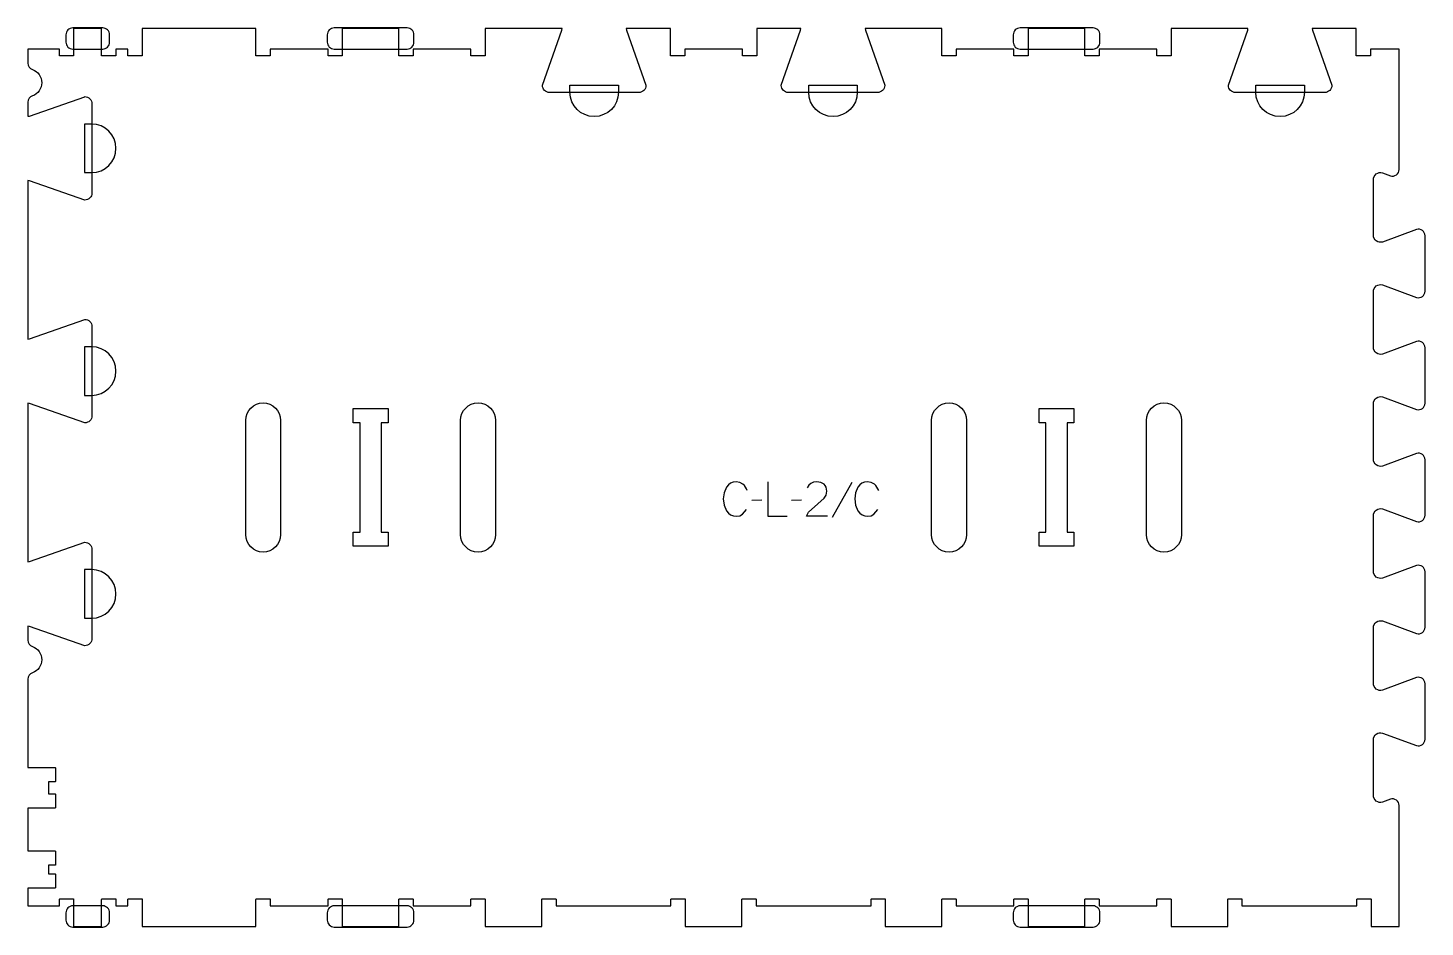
# Model space of a CAD drawing. Header units: millimetres. Extents: x -606 to 616, y -389 to 397.
import ezdxf

# ---------------------------------------------------------------- set-up
doc = ezdxf.new("R2010")
doc.units = ezdxf.units.MM
for name, color, linetype, true_color in [('1_ANYTOOL_1MMDEEP_LABELS_S', 2, 'Continuous', 0xffff00), ('3_ANYTOOL_CUTTHROUGH_INSID', 4, 'Continuous', 0x00ffff), ('4_ANYTOOL_CUTTHROUGH_OUTSI', 5, 'Continuous', 0x0000ff), ('5_ANYTOOL_HALF_MILL_9MM_IN', 3, 'Continuous', 0x00ff00)]:
    doc.layers.add(name, color=color, linetype=linetype, true_color=true_color)

msp = doc.modelspace()

# ---------------------------------------------------------------- linework, layer by layer
at = {"layer": '1_ANYTOOL_1MMDEEP_LABELS_S'}
for p, q in [((114.5, -0.5), (97.3, -31.2)), ((35.8, -16.1), (27, -16.2)), ((70.7, -16.1), (61.9, -16.2))]:
    msp.add_line(p, q, dxfattribs=at)
for points in [[(23.2, -7.5, 0.131103), (19.4, -2.1), (16.7, -0.5), (13.3, 0), (10.7, -0.3), (8.5, -1.2), (6.6, -2.7), (5, -4.7), (2.9, -9.6), (2.2, -15), (2.9, -20.4), (5, -25.3), (6.6, -27.4), (8.6, -28.8), (11, -29.7), (13.7, -30), (16.5, -29.6), (18.9, -28.4), (22.5, -24.2)], [(138.1, -7.5, 0.131103), (134.4, -2.1), (131.6, -0.5), (128.3, 0), (125.7, -0.3), (123.4, -1.2), (121.5, -2.7), (119.9, -4.7), (117.8, -9.6), (117.1, -15), (117.8, -20.4), (120, -25.3), (121.6, -27.4), (123.6, -28.8), (125.9, -29.7), (128.6, -30), (131.5, -29.6), (133.8, -28.4), (137.4, -24.2)]]:
    msp.add_lwpolyline(points, format="xyb", dxfattribs=at)
for points in [[(41, 0), (41, -30), (58.1, -30)], [(93.3, -30), (75, -29.9), (76.6, -26.5), (85, -19.1), (90.5, -14.4), (92.2, -11.6), (92.8, -8.2), (92.2, -4.7), (91.4, -3.3), (90.3, -2.1), (87.4, -0.5), (83.9, 0), (81.2, -0.3), (78.8, -1.3), (76.9, -2.9), (75.4, -5.1)]]:
    msp.add_lwpolyline(points, dxfattribs=at)
at = {"layer": '3_ANYTOOL_CUTTHROUGH_INSID'}
for points in [[(-415.6, 53.8, -1), (-385.1, 53.8), (-385.1, -46.2, -1), (-415.6, -46.2)], [(-227.6, 53.8, -1), (-197.1, 53.8), (-197.1, -46.2, -1), (-227.6, -46.2)], [(184.4, 53.8, -1), (214.9, 53.8), (214.9, -46.2, -1), (184.4, -46.2)], [(372.4, 53.8, -1), (402.9, 53.8), (402.9, -46.2, -1), (372.4, -46.2)]]:
    msp.add_lwpolyline(points, format="xyb", close=True, dxfattribs=at)
for points in [[(-291.1, 64.1), (-291.1, 51.6), (-297.1, 51.6), (-297.1, -43.9), (-291.1, -43.9), (-291.1, -56.4), (-321.6, -56.4), (-321.6, -43.9), (-315.6, -43.9), (-315.6, 51.6), (-321.6, 51.6), (-321.6, 64.1)], [(308.9, 64.1), (308.9, 51.6), (302.9, 51.6), (302.9, -43.9), (308.9, -43.9), (308.9, -56.4), (278.4, -56.4), (278.4, -43.9), (284.4, -43.9), (284.4, 51.6), (278.4, 51.6), (278.4, 64.1)]]:
    msp.add_lwpolyline(points, close=True, dxfattribs=at)
at = {"layer": '4_ANYTOOL_CUTTHROUGH_OUTSI'}
msp.add_lwpolyline([(593.4, -283.1, 0.522099), (585.7, -277.7), (578.9, -280.2, -0.015608), (578.9, -280.2, -0.502397), (570.8, -274.2), (570.8, -225.7, -0.502397), (578.9, -219.7, -0.015604), (578.9, -219.7), (608.6, -230.7, 0.501976), (616, -225.2), (616, -176.7, 0.501971), (608.6, -171.2), (578.9, -182.2, -0.015608), (578.9, -182.2, -0.502397), (570.8, -176.2), (570.8, -127.7, -0.502397), (578.9, -121.7, -0.015604), (578.9, -121.7), (608.6, -132.7, 0.501976), (616, -127.2), (616, -78.7, 0.501971), (608.6, -73.2), (578.9, -84.2, -0.015608), (578.9, -84.2, -0.502397), (570.8, -78.2), (570.8, -29.7, -0.502397), (578.9, -23.7, -0.015604), (578.9, -23.7), (608.6, -34.7, 0.501976), (616, -29.2), (616, 19.3, 0.501971), (608.6, 24.8), (578.9, 13.8, -0.015608), (578.9, 13.8, -0.502397), (570.8, 19.8), (570.8, 68.3, -0.502397), (578.9, 74.3, -0.015604), (578.9, 74.3), (608.6, 63.3, 0.501976), (616, 68.8), (616, 117.3, 0.501971), (608.6, 122.8), (578.9, 111.8, -0.015608), (578.9, 111.8, -0.502397), (570.8, 117.8), (570.8, 166.3, -0.502397), (578.9, 172.3, -0.015604), (578.9, 172.3), (608.6, 161.3, 0.501976), (616, 166.8), (616, 215.3, 0.501971), (608.6, 220.8), (578.9, 209.8, -0.015608), (578.9, 209.8, -0.502397), (570.8, 215.8), (570.8, 264.3, -0.502397), (578.9, 270.3, -0.015598), (578.9, 270.3), (585.7, 267.8, 0.522086), (593.4, 273.2), (593.4, 378.6), (568.4, 378.6), (568.4, 372.8, -0.414214), (568.2, 372.6), (556.2, 372.6, -0.414214), (555.9, 372.8), (555.9, 396.6), (517.3, 396.6), (517.6, 395.2), (534.5, 346.9), (534.5, 346.8, -0.414214), (528.2, 340.6), (450.2, 340.6, -0.414214), (444, 346.8), (444, 346.9), (460.9, 395.2), (461.1, 396.6), (393.9, 396.6), (393.9, 372.8, -0.414214), (393.7, 372.6), (381.7, 372.6, -0.414214), (381.4, 372.8), (381.4, 378.6), (330.9, 378.6), (330.9, 372.8, -0.414214), (330.7, 372.6), (318.7, 372.6, -0.414214), (318.4, 372.8), (318.4, 396.6), (268.9, 396.6), (268.9, 372.8, -0.414214), (268.7, 372.6), (256.7, 372.6, -0.414214), (256.4, 372.8), (256.4, 378.6), (205.9, 378.6), (205.9, 372.8, -0.414214), (205.7, 372.6), (193.7, 372.6, -0.414214), (193.4, 372.8), (193.4, 396.6), (126.2, 396.6), (126.5, 395.2), (143.4, 346.9), (143.4, 346.8, -0.414214), (137.1, 340.6), (59.1, 340.6, -0.414214), (52.9, 346.8), (52.9, 346.9), (69.8, 395.2), (70, 396.6), (31.4, 396.6), (31.4, 372.8, -0.414214), (31.2, 372.6), (19.2, 372.6, -0.414214), (18.9, 372.8), (18.9, 378.6), (-31.6, 378.6), (-31.6, 372.8, -0.414214), (-31.8, 372.6), (-43.8, 372.6, -0.414214), (-44.1, 372.8), (-44.1, 396.6), (-82.7, 396.6), (-82.4, 395.2), (-65.5, 346.9), (-65.5, 346.8, -0.414214), (-71.8, 340.6), (-149.8, 340.6, -0.414214), (-156, 346.8), (-156, 346.9), (-139.1, 395.2), (-138.9, 396.6), (-206.1, 396.6), (-206.1, 372.8, -0.414214), (-206.3, 372.6), (-218.3, 372.6, -0.414214), (-218.6, 372.8), (-218.6, 378.6), (-269.1, 378.6), (-269.1, 372.8, -0.414214), (-269.3, 372.6), (-281.3, 372.6, -0.414214), (-281.6, 372.8), (-281.6, 396.6), (-331.1, 396.6), (-331.1, 372.8, -0.414214), (-331.3, 372.6), (-343.3, 372.6, -0.414214), (-343.6, 372.8), (-343.6, 378.6), (-394.1, 378.6), (-394.1, 372.8, -0.414214), (-394.3, 372.6), (-406.3, 372.6, -0.414214), (-406.6, 372.8), (-406.6, 396.6), (-506.1, 396.6), (-506.1, 372.8, -0.414214), (-506.3, 372.6), (-518.3, 372.6, -0.414214), (-518.6, 372.8), (-518.6, 378.6), (-529.1, 378.6), (-529.1, 372.8, -0.414214), (-529.3, 372.6), (-541.3, 372.6, -0.414214), (-541.6, 372.8), (-541.6, 396.6), (-566.1, 396.6), (-566.1, 372.8, -0.414214), (-566.3, 372.6), (-578.3, 372.6, -0.414214), (-578.6, 372.8), (-578.6, 378.6), (-606.1, 378.6), (-606.1, 366.2, 0.315906), (-602.2, 360.7, -0.707107), (-602.2, 337.6, 0.317837), (-606.1, 332.2), (-606.1, 319.8), (-604.7, 320), (-556.4, 336.9), (-556.3, 337, -0.414214), (-550.1, 330.7), (-550.1, 252.7, -0.414214), (-556.3, 246.5), (-556.4, 246.5), (-604.7, 263.4), (-606.1, 263.6), (-606.1, 124.9), (-604.7, 125.1), (-556.4, 142), (-556.3, 142.1, -0.414214), (-550.1, 135.8), (-550.1, 57.8, -0.414214), (-556.3, 51.6), (-556.4, 51.6), (-604.7, 68.5), (-606.1, 68.7), (-606.1, -70), (-604.7, -69.8), (-556.4, -52.9), (-556.3, -52.8, -0.414214), (-550.1, -59.1), (-550.1, -137.1, -0.414214), (-556.3, -143.3), (-556.4, -143.3), (-604.7, -126.4), (-606.1, -126.2), (-606.1, -138.6, 0.315906), (-602.2, -144, -0.707107), (-602.2, -167.1, 0.317837), (-606.1, -172.5), (-606.1, -249.9), (-582.3, -249.9, -0.414214), (-582.1, -250.2), (-582.1, -262.2, -0.414214), (-582.3, -262.4), (-588.1, -262.4), (-588.1, -272.9), (-582.3, -272.9, -0.414214), (-582.1, -273.2), (-582.1, -285.2, -0.414214), (-582.3, -285.4), (-606.1, -285.4), (-606.1, -322.9), (-582.3, -322.9, -0.414214), (-582.1, -323.1), (-582.1, -335.1, -0.414214), (-582.3, -335.4), (-588.1, -335.4), (-588.1, -342.9), (-582.3, -342.9, -0.414214), (-582.1, -343.2), (-582.1, -355.2, -0.414214), (-582.3, -355.4), (-606.1, -355.4), (-606.1, -370.9), (-578.6, -370.9), (-578.6, -365.2, -0.414214), (-578.3, -364.9), (-566.3, -364.9, -0.414214), (-566.1, -365.2), (-566.1, -388.9), (-541.6, -388.9), (-541.6, -365.2, -0.414214), (-541.3, -364.9), (-529.3, -364.9, -0.414214), (-529.1, -365.2), (-529.1, -370.9), (-518.6, -370.9), (-518.6, -365.2, -0.414214), (-518.3, -364.9), (-506.3, -364.9, -0.414214), (-506.1, -365.2), (-506.1, -388.9), (-406.6, -388.9), (-406.6, -365.2, -0.414214), (-406.3, -364.9), (-394.3, -364.9, -0.414214), (-394.1, -365.2), (-394.1, -370.9), (-343.6, -370.9), (-343.6, -365.2, -0.414214), (-343.3, -364.9), (-331.3, -364.9, -0.414214), (-331.1, -365.2), (-331.1, -388.9), (-281.6, -388.9), (-281.6, -365.2, -0.414214), (-281.3, -364.9), (-269.3, -364.9, -0.414214), (-269.1, -365.2), (-269.1, -370.9), (-218.6, -370.9), (-218.6, -365.2, -0.414214), (-218.3, -364.9), (-206.3, -364.9, -0.414214), (-206.1, -365.2), (-206.1, -388.9), (-156.6, -388.9), (-156.6, -365.2, -0.414214), (-156.3, -364.9), (-144.3, -364.9, -0.414214), (-144.1, -365.2), (-144.1, -370.9), (-43.6, -370.9), (-43.6, -365.2, -0.414214), (-43.3, -364.9), (-31.3, -364.9, -0.414214), (-31.1, -365.2), (-31.1, -388.9), (18.4, -388.9), (18.4, -365.2, -0.414214), (18.7, -364.9), (30.7, -364.9, -0.414214), (30.9, -365.2), (30.9, -370.9), (131.4, -370.9), (131.4, -365.2, -0.414214), (131.7, -364.9), (143.7, -364.9, -0.414214), (143.9, -365.2), (143.9, -388.9), (193.4, -388.9), (193.4, -365.2, -0.414214), (193.7, -364.9), (205.7, -364.9, -0.414214), (205.9, -365.2), (205.9, -370.9), (256.4, -370.9), (256.4, -365.2, -0.414214), (256.7, -364.9), (268.7, -364.9, -0.414214), (268.9, -365.2), (268.9, -388.9), (318.4, -388.9), (318.4, -365.2, -0.414214), (318.7, -364.9), (330.7, -364.9, -0.414214), (330.9, -365.2), (330.9, -370.9), (381.4, -370.9), (381.4, -365.2, -0.414214), (381.7, -364.9), (393.7, -364.9, -0.414214), (393.9, -365.2), (393.9, -388.9), (443.4, -388.9), (443.4, -365.2, -0.414214), (443.7, -364.9), (455.7, -364.9, -0.414214), (455.9, -365.2), (455.9, -370.9), (556.4, -370.9), (556.4, -365.2, -0.414214), (556.7, -364.9), (568.7, -364.9, -0.414214), (568.9, -365.2), (568.9, -388.9), (593.4, -388.9)], format="xyb", close=True, dxfattribs=at)
at = {"layer": '5_ANYTOOL_HALF_MILL_9MM_IN'}
for points in [[(-566.9, 397.1, 0.414214), (-572.9, 391.1), (-572.9, 384.6, 0.414214), (-566.9, 378.6), (-540.7, 378.6, 0.414214), (-534.7, 384.6), (-534.7, 391.1, 0.414214), (-540.7, 397.1)], [(-338.2, 397.1, 0.414214), (-344.2, 391.1), (-344.2, 384.6, 0.414214), (-338.2, 378.6), (-274.4, 378.6, 0.414214), (-268.4, 384.6), (-268.4, 391.1, 0.414214), (-274.4, 397.1)], [(261.8, 397.1, 0.414214), (255.8, 391.1), (255.8, 384.6, 0.414214), (261.8, 378.6), (325.6, 378.6, 0.414214), (331.6, 384.6), (331.6, 391.1, 0.414214), (325.6, 397.1)], [(-89.5, 340.8, -1), (-132, 340.8), (-132, 347.1), (-89.5, 347.1)], [(119.4, 340.8, -1), (76.9, 340.8), (76.9, 347.1), (119.4, 347.1)], [(510.5, 340.8, -1), (468, 340.8), (468, 347.1), (510.5, 347.1)], [(-550.3, 270.5, 1), (-550.3, 313), (-556.6, 313), (-556.6, 270.5)], [(-550.3, 75.6, 1), (-550.3, 118.1), (-556.6, 118.1), (-556.6, 75.6)], [(-550.3, -119.3, 1), (-550.3, -76.8), (-556.6, -76.8), (-556.6, -119.3)], [(-566.9, -370.9, 0.414214), (-572.9, -376.9), (-572.9, -383.4, 0.414214), (-566.9, -389.4), (-540.7, -389.4, 0.414214), (-534.7, -383.4), (-534.7, -376.9, 0.414214), (-540.7, -370.9)], [(-338.2, -370.9, 0.414214), (-344.2, -376.9), (-344.2, -383.4, 0.414214), (-338.2, -389.4), (-274.4, -389.4, 0.414214), (-268.4, -383.4), (-268.4, -376.9, 0.414214), (-274.4, -370.9)], [(261.8, -370.9, 0.414214), (255.8, -376.9), (255.8, -383.4, 0.414214), (261.8, -389.4), (325.6, -389.4, 0.414214), (331.6, -383.4), (331.6, -376.9, 0.414214), (325.6, -370.9)]]:
    msp.add_lwpolyline(points, format="xyb", close=True, dxfattribs=at)

doc.saveas('drawing.dxf')
